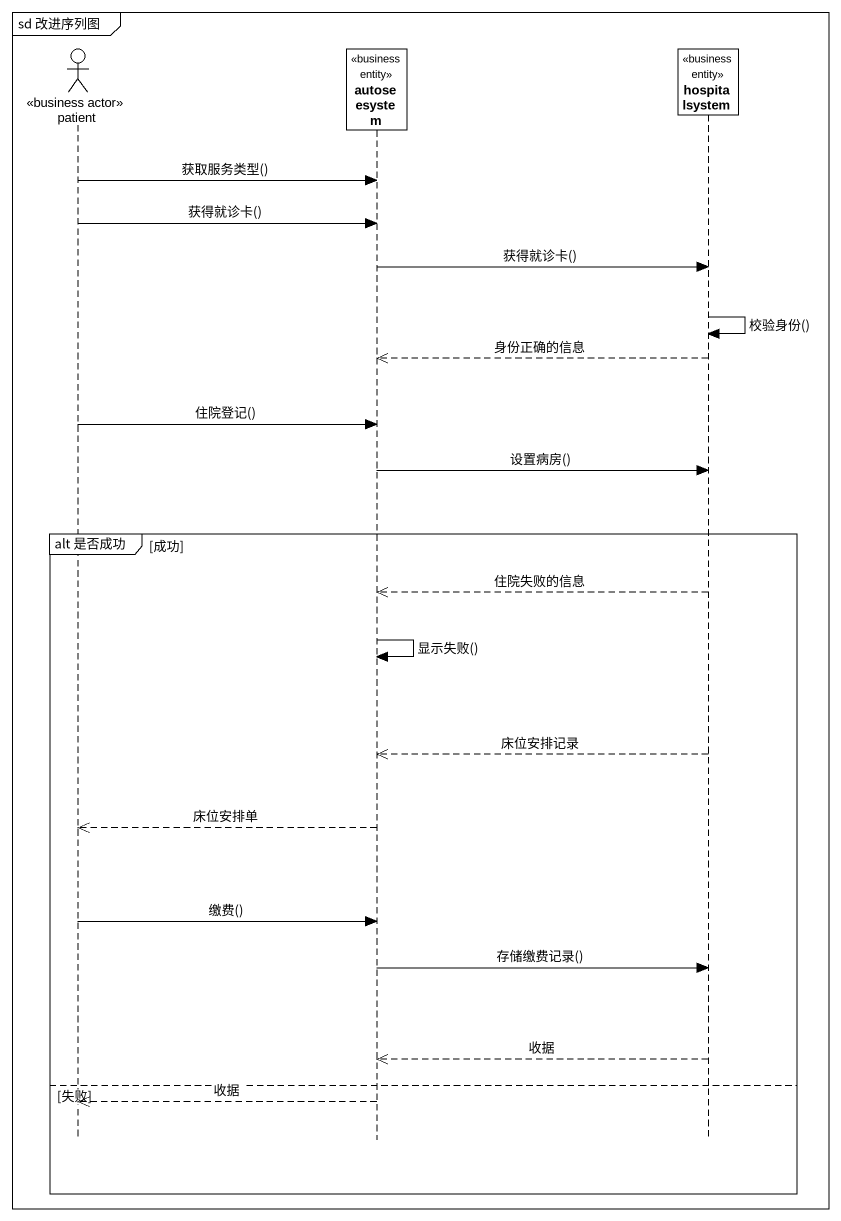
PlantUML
@startuml
mainframe sd 改进序列图
hide footbox
actor patient <<business actor>>
participant autoseesystem <<business entity>>
participant hospitalsystem <<business entity>>

patient -> autoseesystem : 获取服务类型()
patient -> autoseesystem : 获得就诊卡()
autoseesystem -> hospitalsystem : 获得就诊卡()
hospitalsystem -> hospitalsystem : 校验身份()
hospitalsystem -->> autoseesystem : 身份正确的信息
patient -> autoseesystem : 住院登记()
autoseesystem -> hospitalsystem : 设置病房()
group alt 是否成功 [成功]
  hospitalsystem -->> autoseesystem : 住院失败的信息
  autoseesystem -> autoseesystem : 显示失败()
  hospitalsystem -->> autoseesystem : 床位安排记录
  autoseesystem -->> patient : 床位安排单
  patient -> autoseesystem : 缴费()
  autoseesystem -> hospitalsystem : 存储缴费记录()
  hospitalsystem -->> autoseesystem : 收据
else 失败
  autoseesystem -->> patient : 收据
end
@enduml
